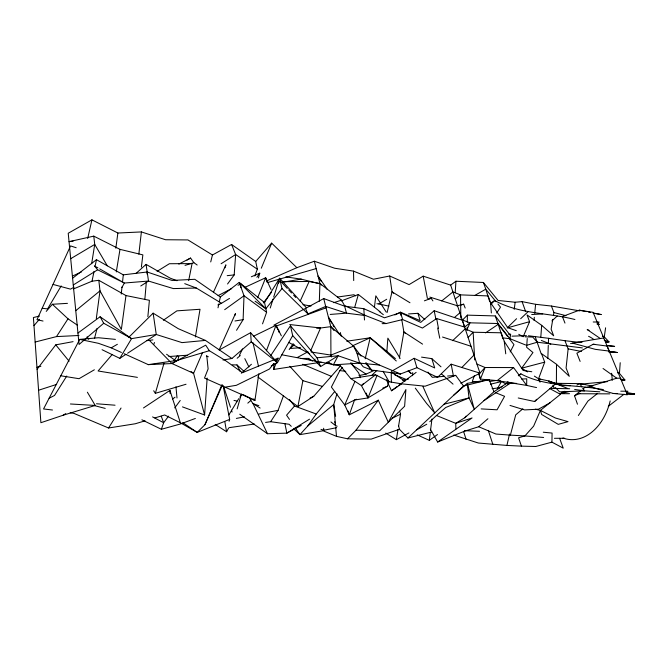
<?xml version="1.0" encoding="UTF-8"?>
<svg xmlns="http://www.w3.org/2000/svg" width="668" height="668" viewBox="0 0 668 668"><rect width="100%" height="100%" fill="white"/><g stroke="black" fill="none" stroke-linecap="round" stroke-linejoin="round"><path stroke-width="1" d="M540.554 379.265L538.575 378.756L544.704 362.139L541.539 353.656L556.511 364.31L556.386 383.315L561.362 383.808M467.132 330.318L467.191 327.278M467.274 322.226L467.391 315.146L495.264 315.931L510.319 335.403M559.625 438.308L563.233 448.161L551.927 442.149L552.085 433.064L543.284 432.221M547.835 358.549L548.286 345.339M319.337 301.201L319.93 283.508L314.327 261.23L296.859 267.693L266.858 280.794M236.547 330.284L243.11 319.671L244.012 295.757L239.227 282.405L220.348 296.968L219.279 301.903M548.37 343.335L548.578 338.309L528.446 335.762M412.557 375.717L412.69 372.585M388.492 382.405L387.498 386.171L367.993 397.903L361.438 385.603L350.817 378.639L340.48 365.914L321.233 362.215L273.646 369.437L274.022 363.584M455.192 292.667L455.952 281.236L483.407 282.472L498.094 300.458L515.145 302.245L522.092 301.627L535.602 304.307L551.401 306.044L579.916 310.912M182.473 406.887L204.6 414.978L207.163 378.063M227.554 283.983L234.192 274.907L235.645 254.533L231.579 244.488L212.449 254.984L210.721 261.939M527.252 338.517L526.626 347.276L532.955 352.529L521.675 368.177L527.586 371.876M621.908 380.635L624.939 380L619.445 373.362L620.221 362.716M540.804 337.181L541.681 325.333L527.06 314.945L529.574 321.684L523.178 336.764M395.398 358.641L386.864 351.376L387.857 338.142L400.14 358.415M144.847 299.398L146.325 282.146M147.018 274.022L147.194 271.993L123.296 274.849L96.468 259.668L72.603 278.222M147.862 316.665L149.398 300.308L125.976 295.557L98.814 280.309L92.017 281.195L73.639 288.893L79.066 344.463L103.707 323.254L131.563 338.626L156.254 334.493L182.005 342.617L205.435 340.413L231.905 358.491L251.21 341.866L250.609 332.706L219.104 350.024L235.437 313.626L234.827 315.572M534.016 320.314L534.316 317.283M534.709 313.292L535.602 304.307M121.242 294.054L121.993 286.973M122.536 281.921L123.296 274.849M548.578 338.309L564.961 340.713L568.134 348.871L566.088 367.984L569.295 376.318L556.511 364.31M138.844 254.149L141.391 231.93L117.877 233.023L91.933 219.839L68.219 233.257L73.639 288.893M380.075 311.731L374.431 307.23L375.817 295.832L386.179 312.014M141.374 267.058L142.868 254.892L119.989 249.356L93.787 236.138L69.029 241.657L73.121 241.165M417.233 434.901L429.315 440.346L430.317 432.229M430.559 430.2L431.937 419.053M514.226 309.334L515.145 302.245M96.309 318.511L100.008 290.847L98.814 280.309M115.84 248.187L117.877 233.023M125.976 295.557L121.359 329.458L100.008 290.847L75.768 310.67M605.985 342.266L609.049 341.907L604.281 336.889L605.6 327.804M258.833 373.763L254.934 400.424L204.517 378.055L208.115 368.928L206.754 355.501M91.658 263.701L94.722 244.438L93.787 236.138M116.29 271.934L119.989 249.356M385.737 433.073L396.333 439.661L398.019 429.466M398.52 426.401L400.549 414.168L399.714 411.204M195.398 336.964L200.024 309.276L176.903 310.854L163.359 320.256M552.778 319.396L551.125 329.174L553.672 335.787L541.681 325.333M553.438 315.488L553.939 312.557L551.401 306.044M399.355 358.065L403.873 331.963L401.794 319.763M257.823 376.969L297.895 406.561L302.888 380.668L289.82 366.306M188.668 280.644L192.067 263.601L169.38 263.726L157.08 271.358M92.017 281.195L94.038 271.408M95.048 266.515L96.468 259.668M218.002 307.823L218.853 303.873M87.667 238.484L91.933 219.839M453.747 435.035L478.321 443.026L506.92 445.422L509.534 434.066M177.897 360.219L178.832 356.211M387.123 312.465L392.016 291.807L389.703 276.001L373.429 279.232L353.506 271.124L334.643 268.227L314.327 261.23M365.162 358.816L370.206 337.783L346.759 341.231M94.522 338.309L97.052 328.514M430.384 429.248L437.64 442.024L464.552 431.202L478.705 426.743L495.898 434.041L510.377 435.127L515.729 414.828L522.869 408.799M258.458 277.971L259.76 273.179L251.335 276.777M354.65 307.48L358.349 294.496L374.431 307.23M237.165 408.883L241.432 393.978M186.038 384.25L155.343 393.318L163.994 363.292M225.007 267.801L225.901 264.845L213.443 292.242M229.091 421.291L229.667 419.387L223.204 386.096M336.998 393.694L333.716 404.532L335.319 423.003M270.239 308.015L273.053 299.072M273.68 297.085L279.625 278.205L306.503 307.89L323.729 298.563L344.646 306.195L363.835 308.708L384.459 317.801L400.583 312.649L420.706 322.394L434.175 310.729L462.348 320.222L479.975 373.128L460.82 383.282M141.9 419.821L161.389 429.282L163.643 422.735L168.561 416.147M262.541 323.855L266.607 312.298L264.536 302.562L239.227 282.405M153.79 344.412L154.475 342.492M474.422 375.616L472.293 381.478L480.3 381.678M265.572 422.426L270.632 421.7L278.08 410.352L283.407 395.907M254.784 276.009L257.355 269.187L255.719 261.489L231.579 244.488M266.398 350.8L276.043 325.249L281.353 335.837M273.646 369.437L276.235 362.858M276.969 360.979L278.08 358.157L242.476 372.702L225.433 360.545L209.318 350.708L205.711 345.164L171.943 363.542L148.296 364.636L124.19 353.723M257.623 297.786L265.655 277.746L271.033 289.511M342.584 367.492L339.828 370.606L331.395 387.073L344.73 404.95L354.516 400.04L367.993 397.903L377.086 375.282M314.302 360.854L315.029 359.067M261.297 268.21L271.651 243.135L296.859 267.693M154.876 417.909L164.687 414.978L180.368 422.769L197.202 432.396L204.942 424.706L221.901 384.743M202.479 352.679L193.578 373.345L204.6 414.978M549.68 388.567L560.435 394.329L540.42 410.394L533.632 426.142L524.898 435.945L510.377 435.127M354.95 381.386L344.73 404.95L349.289 414.803L378.305 400.19L388.3 422.31L405.902 389.561L404.616 406.261L379.658 430.81L356.011 430.2L347.569 438.801L336.48 436.346L323.061 430.785L299.94 434.618L293.436 428.413M310.595 350.9L320.565 327.996L330.802 326.669L353.581 346.124L361.021 356.036M204.942 424.706L222.402 385.019M466.807 329.909L469.988 322.828L497.952 323.512L509.943 338.701L525.591 344.98M43.036 321.041L36.99 319.696L70.532 245.916L76.185 247.744M300.174 301.143L309.142 281.487L319.93 283.508L341.507 300.149L344.463 305.51L346.492 313.175L365.73 315.622L386.112 323.571L402.637 319.554L422.452 328.046L436.663 318.561L464.627 327.07L469.988 322.828L462.239 319.93L450.65 285.102L423.186 276.16L409.092 284.601L389.703 276.001M239.445 355.251L242.567 348.938M52.488 410.01L43.537 408.966L79.717 339.394L98.413 337.741L115.414 339.377M510.185 351.927L513.968 344.63L508.933 338.133M326.994 362.131L333.357 364.887L338.125 355.768L359.66 363.125L379.315 365.029L400.524 373.963L416.924 367.692L437.607 377.362L451.159 364.169L479.975 373.128L485.06 367.509L513.558 367.575L526.676 385.411L536.546 387.574M121.918 287.499L124.357 283.04L148.513 281.053L173.371 288.584L196.317 288.025L221.525 303.272L229.508 298.412M215.179 424.43L226.594 431.745L228.531 428.238M270.624 355.752L290.43 325.759L292.684 335.586L277.42 362.666L271.283 365.947M497.51 388.484L501.476 381.562L505.918 383.908M228.899 414.87L238.743 398.662M61.18 285.937L47.578 308.908L42.184 308.274M102.07 349.706L119.789 358.357L131.563 338.626L100.091 316.766L77.947 333.04M264.536 302.562L279.625 278.205M121.05 408.031L108.567 427.996L74.073 413.425L70.19 412.699M66.75 376.034L54.534 395.448L49.115 398.237M289.186 349.564L293.194 343.636M35.145 342.033L56.513 336.589L68.019 318.803L52.363 304.274L46.234 311.388M496.691 313.058L500.507 307.171L497.944 304.04M578.371 415.496L587.932 401.067L597.484 393.502M173.914 360.803L177.429 355.643M256.913 277.287L259.76 273.179M295.289 427.854L299.94 434.618L307.881 425.867L316.231 414.01L334.76 391.448M239.887 397.076L241.616 394.696M356.011 430.2L378.305 400.19M174.707 407.906L180.235 400.491M263.301 302.98L271.442 292.317M278.339 283.29L280.218 280.827L287.282 288.409M37.082 369.254L55.753 344.855L73.079 341.649M429.825 421.7L436.48 415.504L455.71 423.328L464.803 417.75L466.072 416.122M273.755 363.601L269.429 369.053L236.372 385.302L225.734 387.048M275.608 361.271L278.08 358.157M255.101 301.218L265.847 308.741L281.996 288.568L280.218 280.827M112.274 354.432L98.096 370.99L137.399 377.37M33.976 325.617L39.42 319.296M316.231 414.01L294.496 406.027L286.572 415.187L289.478 419.412M255.719 261.489L271.651 243.135M297.895 406.561L313.768 396.258L340.48 365.914M518.243 397.978L534.609 401.51L536.705 399.314M468.093 337.49L473.153 332.238L501.234 332.789L504.256 341.356L505.751 353.831M461.772 367.542L473.971 355.125M462.348 320.222L467.391 315.146M491.03 304.199L494.704 300.525C519.345 314.219 548.395 312.641 574.931 319.513M128.799 337.298L153.139 313.158L178.264 328.689L205.435 340.413M363.634 383.432L361.438 385.603L375.55 374.79L389.11 381.754L401.618 383.849L425.082 386.204L455.71 375.366L463.534 386.029L489.118 379.616L493.961 391.724L464.803 417.75M371.7 375.474L376.827 370.414M516.564 318.711L507.212 327.904L529.574 321.684M520.656 318.736L528.163 311.614M452.62 340.672L465.195 328.823L473.153 332.238L474.706 359.927M398.487 425.407L399.422 429.265L407.923 437.999L463.534 386.029M551.935 320.874L557.254 316.022M136.038 273.446L146.067 264.369L170.24 278.172L177.003 280.727M241.298 373.245L251.418 364.269M518.702 375.825L520.906 373.871C546.416 387.298 575.975 384.417 603.455 389.628M247.803 403.146L250.826 400.483L249.531 397.652M453.689 395.205L467.258 383.34L489.118 379.616M478.705 426.743L487.916 418.744M237.148 358.232L240.263 355.535M436.48 415.504L445.756 407.488L469.061 397.928L467.383 384.309M597.61 323.395L599.154 322.051L593.217 321.984M454.424 317.5L459.876 312.849M555.367 384.092L534.609 401.51M307.881 425.867L333.716 404.532L335.645 416.314M290.421 348.011L294.413 344.771M577.469 404.207L574.53 395.757L581.369 390.237M582.888 389.01L585.168 387.173M441.707 300.951L452.912 291.958L460.544 294.872L488.174 295.924L490.579 302.738L507.764 327.704L516.28 330.677M513.558 367.575L497.176 380.618L480.392 379.107L478.597 373.721M624.104 394.178L608.256 406.353M455.225 298.855L460.544 294.872L460.811 318.018M386.405 379.716L391.473 390.78L397.226 386.488M398.871 385.261L416.131 372.385M450.65 285.102L455.952 281.236M224.69 309.676L244.012 295.757L266.607 312.298M437.64 442.024L472.076 417.959L455.71 423.328L455.918 429.015M429.315 440.346L437.482 434.551M172.578 398.955L175.058 397.226M391.473 390.78L401.618 383.849M485.519 332.898L498.228 324.322L495.264 315.931M143.486 407.956L169.922 390.404L180.368 422.769M490.404 303.372L494.704 300.525M493.961 391.724L508.74 381.937M518.301 375.6L520.906 373.871M483.999 400.608L510.628 382.973L516.673 383.44M119.789 358.357L125.868 354.382M127.605 353.247L156.254 334.493L153.139 313.158M140.748 285.988L148.513 281.053L146.067 264.369M221.091 263.743L235.645 254.533L257.355 269.187M39.429 316.098L33.4 317.534L40.89 422.71L63.159 415.229L65.765 413.601M73.263 284.986L97.628 269.797L124.357 283.04L99.674 268.878M292.684 335.586L320.59 366.607L338.125 355.768L317.008 357.797L290.43 325.759M309.526 419.162L286.873 433.131L267.492 433.732L239.762 414.218M149.39 340.396L171.943 363.542L177.162 360.386L209.318 350.708M376.894 303.731L378.848 303.94L386.705 299.264M70.699 258.7L94.722 244.438L107.272 265.781M94.355 369.788L79.033 378.698L60.788 375.783M391.54 371.325L414.127 358.298L434.709 367.951L431.837 358.641L421.541 357.121M79.717 339.394L98.438 343.319L111.205 347.844L117.376 344.296M474.956 295.356L485.778 289.169L483.407 282.472M187.032 260.052L190.58 258.073L193.879 262.683L197.169 265.021M550.382 402.604L538.533 409.192L524.597 409.918L510.01 405.426M416.64 429.833L426.76 424.23M595.221 344.463L593.176 344.254L576.876 353.205L580.125 361.413M297.193 357.589L307.99 351.769M301.21 425.458L286.873 433.131L284.852 423.495M396.333 439.661L408.933 432.931M74.115 287.19L70.474 289.135L53.031 284.418M273.905 325.124L306.503 307.89M218.135 295.59L231.696 288.559M238.025 285.286L240.739 283.875L265.847 308.741M564.861 391.264L560.227 393.661L569.528 393.694M576.91 385.044L579.69 383.616L592.908 386.104M178.824 264.094L190.58 258.073M310.094 398.12L313.768 396.258M394.838 314.945L400.424 312.165L420.164 320.648L417.901 313.317L408.524 313.943M253.723 336.121L276.043 325.249M392.149 418.251L400.549 414.168M72.403 276.126L81.563 271.843M244.972 287.34L265.655 277.746L267.2 282.43M217.877 304.95L221.525 303.272M352.746 345.707L370.206 337.783L386.864 351.376M358.975 375.558L366.064 374.122L374.523 370.306M574.53 395.757L580.066 393.318M502.077 386.647L499.221 387.874L492.099 388.667M507.772 384.2L510.628 382.973M281.996 288.568L307.956 313.91L325.7 306.428L346.492 313.175L330.201 314.436M356.395 399.247L354.516 400.04L349.289 414.803L347.97 410.937M382.789 388.15L387.498 386.171M229.667 419.387L197.202 432.396L182.823 422.669M341.223 300.926L358.349 294.496M562.389 316.548L579.306 310.202L593.1 312.323L609.191 351.084L595.238 349.331L572.585 343.135L570.589 343.577M195.357 418.452L180.135 424.08L161.389 429.282M424.389 300.825L431.186 298.329L432.906 300.884M276.61 325.909L326.042 307.839L323.729 298.563M399.422 429.265L371.224 439.11L347.569 438.801M333.724 302.688L341.507 300.149M38.577 390.237L56.638 384.401M586.821 387.356L616.731 378.213L620.463 378.23M524.53 435.995L518.585 437.807L521.424 446.132L535.786 446.491L551.927 442.149M185.044 265.38L193.879 262.683M63.159 415.229L95.232 405.451L87.374 392.2M145.065 420.84L135.245 423.771L108.567 427.996M526.509 345.348L537.264 342.216L582.354 347.911M267.601 282.547L316.164 268.603M460.786 305L463.675 304.199L465.178 308.031M36.94 367.283L40.89 366.239M521.675 368.177L544.704 362.139M407.923 437.999L431.77 431.996M444.086 404.19L469.061 397.928L474.288 409.292L467.533 384.334M456.82 305.894L463.675 304.199M490.462 384.2L501.476 381.562M569.094 391.557L560.227 393.661L563.258 393.018M402.579 380.292L408.641 378.973M320.974 429.357L323.821 430.25L336.639 427.67M428.238 298.913L431.186 298.329M236.355 418.418L244.496 416.849M258.741 414.093L278.08 410.352M222.978 360.027L231.905 358.491M572.585 343.135L603.747 337.966M282.773 282.188L301.226 279.132L318.845 283.591M234.969 320.982L243.11 319.671M489.31 381.545L496.316 380.434M350.817 378.639L375.55 374.79M148.296 364.636L177.162 360.386M229.091 427.67L254.424 424.03M337.39 297.051L353.856 294.763L355.626 295.824M146.893 340.663L152.914 339.895M227.195 275.667L234.192 274.907M580.559 384.142L607.396 381.637M622.877 380.192L624.939 380L620.38 379.006M444.529 376.301L432.321 377.32L427.929 372.093M447.577 376.042L455.71 375.366M290.421 348.454L300.6 347.711M168.862 356.537L187.174 355.234M333.357 364.887L359.66 363.125L357.079 353.364L353.581 346.124L330.927 355.084L311.163 352.011M550.44 388.358L569.704 388.751M500.232 380.426L497.176 380.618L526.676 385.411L526.735 378.781L521.633 379.098M52.363 304.274L67.46 303.356M531.711 314.519L542.7 313.918M56.513 336.589L78.966 335.478M316.64 328.18L320.565 327.996L289.737 324.548M508.615 334.25L510.678 334.159L509.943 338.701L503.897 338M326.677 363.016L329.792 362.899M511.98 336.171L526.434 335.637M382.121 323.654L386.112 323.571M577.853 342.342L582.012 342.283M605.926 341.949L609.049 341.907L604.214 340.037M300.391 358.499L308.391 358.399L312.474 361.121M282.597 281.662L309.142 281.487M554.423 438.3L564.677 438.291M620.756 391.189L627.953 391.214L626.409 392.4L634.6 393.961L627.369 393.928M578.822 393.736L609.809 393.861M232.23 364.862L236.99 364.92L243.828 371.166M589.777 386.655L613.207 393.46L617.282 393.552M626.45 393.769L634.6 393.961L626.434 393.452M525.098 336.822L532.772 337.073L537.264 342.216M559.258 385.378L570.272 385.762M464.36 430.676L479.532 431.269M608.924 352.178L617.207 352.504L609.216 351.351M506.92 445.422L521.424 446.132M481.177 408.899L497.075 409.793L504.582 396.308L495.339 392.592M70.407 403.981L95.232 405.451M524.898 435.945L543.618 437.473M599.881 391.807L584.567 390.863L574.655 389.452M96.509 403.756L115.046 405.209M613.207 393.46L627.335 394.788L607.103 346.057L593.176 344.254M606.469 345.581L614.652 346.4L606.369 345.448M564.961 340.713L579.448 342.367M339.828 370.606L345.765 371.333M609.007 351.418L617.207 352.504M270.632 421.7L289.102 424.272L291.273 426.343M285.871 276.894L301.226 279.132M531.803 371.742L523.136 370.481L504.256 341.356M593.151 313.175L601.3 314.57L593.301 312.983M302.938 304.65L311.037 306.044M281.846 354.791L321.233 362.215M568.134 348.871L581.385 351.468M579.306 310.202L586.304 311.597M588.308 311.989L590.303 312.39M234 400.441L237.015 401.042M396.567 373.12L400.524 373.963L371.575 370.08L363.233 366.824L360.094 362.858M567.716 388.467L549.154 381.061L538.575 378.756L534.35 376.109M378.848 303.94L388.935 306.153M535.369 409.192L540.42 410.394L555.467 418.034L568.009 421.625L558.248 424.364L541.639 414.469L540.42 410.394M548.47 381.286L556.386 383.315L579.69 383.616L581.861 386.83M94.171 405.559L105.227 408.407M553.939 312.557L565.988 315.705M206.429 356.219L208.374 356.77M302.888 380.668L322.427 386.413M617.516 372.794L619.445 373.362M429.833 297.093L457.547 305.819M141.391 231.93L165.572 239.737L187.942 239.929L212.449 254.984M442.533 337.031L471.024 346.258M147.194 271.993L172.068 280.443L194.797 279.299L220.348 296.968M258.808 405.66L253.038 403.656L250.826 400.483M330.919 421.942L335.586 425.65L337.19 426.217M184.727 283.649L196.317 288.025M541.322 340.438L550.816 344.187M406.703 379.683L394.579 374.731L394.02 372.777M302.671 364.26L331.303 376.309M476.952 364.085L485.06 367.509L480.392 379.107L479.014 373.095M589.076 330.351L587.18 329.541L600.348 338.542M602.377 336.071L604.281 336.889M171.943 363.542L193.578 373.345L191.048 371.558M111.205 347.844L121.409 352.462M344.463 305.51L365.73 315.622M242.776 394.462L254.934 400.424L253.782 398.804M357.079 353.364L379.315 365.029M152.571 416.899L163.643 422.735L161.255 416.222M288.618 342.358L309.685 353.815M518.744 334.301L522.293 336.271M96.15 266.858L97.912 267.868M409.968 302.746L392.016 291.807L393.435 293.285M260.111 408.064L253.038 403.656L267.492 433.732M422.577 344.137L403.873 331.963L405.292 333.332M366.064 374.122L352.787 365.421L351.877 362.908M392.091 372.61L404.983 381.236M68.019 318.803L77.488 325.241M166.591 354.274L175.868 360.829M603.045 368.502L616.731 378.213M379.249 311.48L383.34 314.678M251.21 341.866L277.42 362.666L250.609 332.706M396.308 360.987L370.206 337.783M408.098 370.865L411.246 373.504L409.325 371.416M441.59 374.03L453.054 384.158M431.837 358.641L440.997 366.815M417.901 313.317L424.881 319.605M555.417 387.532L559.6 391.84L584.567 390.863L582.939 388.442M308.391 358.399L309.768 359.868M288.701 289.92L291.524 292.951M293.644 295.231L295.765 297.502M365.646 363.242L371.575 370.08L365.989 362.649M319.93 283.508L321.258 285.044M326.042 307.839L330.802 326.669L334.017 330.576M496.023 301.694L485.778 289.169L489.753 301.744M94.388 265.847L97.628 269.797M55.753 344.855L69.113 361.213M350.633 362.816L358.632 372.903L360.436 377.712M507.672 336.513L498.228 324.322L502.879 338.718M289.478 399.522L294.496 406.027M549.154 381.061L550.908 383.407M552.661 385.753L554.423 388.1M415.304 388.133L426.51 403.305L434.718 412.949L422.953 386.547M327.253 289.361L318.043 276.018L321.183 281.286M87.065 336.814L88.769 339.319M153.673 390.747L155.343 393.318M339.686 334.676L328.414 317.2L331.979 323.354M332.998 325.116L334.017 326.877M383.023 371.199L389.11 381.754M100.091 316.766L103.707 323.254M236.99 364.92L240.229 371.416M244.805 358.632L248.922 366.924M538.508 378.522L540.028 382.205M305.81 309.226L307.956 313.91M317.008 357.797L320.59 366.607M562.757 317.484L564.969 323.087M276.393 326.151L277.813 329.767M535.293 336.948L541.222 353.881M366.198 393.093L367.993 397.903M522.092 301.627L525.499 311.163M507.296 381.62L507.939 383.474M462.239 319.93L464.627 327.07M223.454 386.004L230.485 407.238M231.445 410.127L232.08 412.056M492.875 444.437L488.283 430.367M463.65 431.603L466.055 439.319M400.424 312.165L402.637 319.554M414.127 358.298L416.924 367.692M340.288 332.489L341.248 336.229M331.411 357.046L330.927 355.084L330.802 326.669M252.988 342.793L258.441 365.981M334.71 421.658L335.586 425.65M434.175 310.729L435.837 318.878M437.699 328.038L439.769 338.217M451.159 364.169L453.447 376.176M423.186 276.16L427.403 298.429M436.663 318.561L438.5 328.623M278.498 329.299L279.04 332.363M224.84 421.784L226.594 431.745M400.583 312.649L401.101 315.697M323.629 428.238L323.821 430.25M175.96 386.772L177.003 397.994M335.678 427.111L336.48 436.346M490.579 302.738L491.347 312.95M363.835 308.708L364.486 319.989M169.922 390.404L170.056 393.435M240.739 283.875L240.889 287.632M353.506 271.124L353.714 280.577M391.231 372.034L391.364 382.447M588.566 336.296A53.114 37.6 -84.9 0 1 593.618 339.319M611.596 373.278A53.114 37.6 -84.9 0 1 612.23 380.401M610.185 400.942A53.114 37.6 -84.9 0 1 562.94 438.008M599.138 324.347L597.1 323.913L599.138 324.347"/></g></svg>
